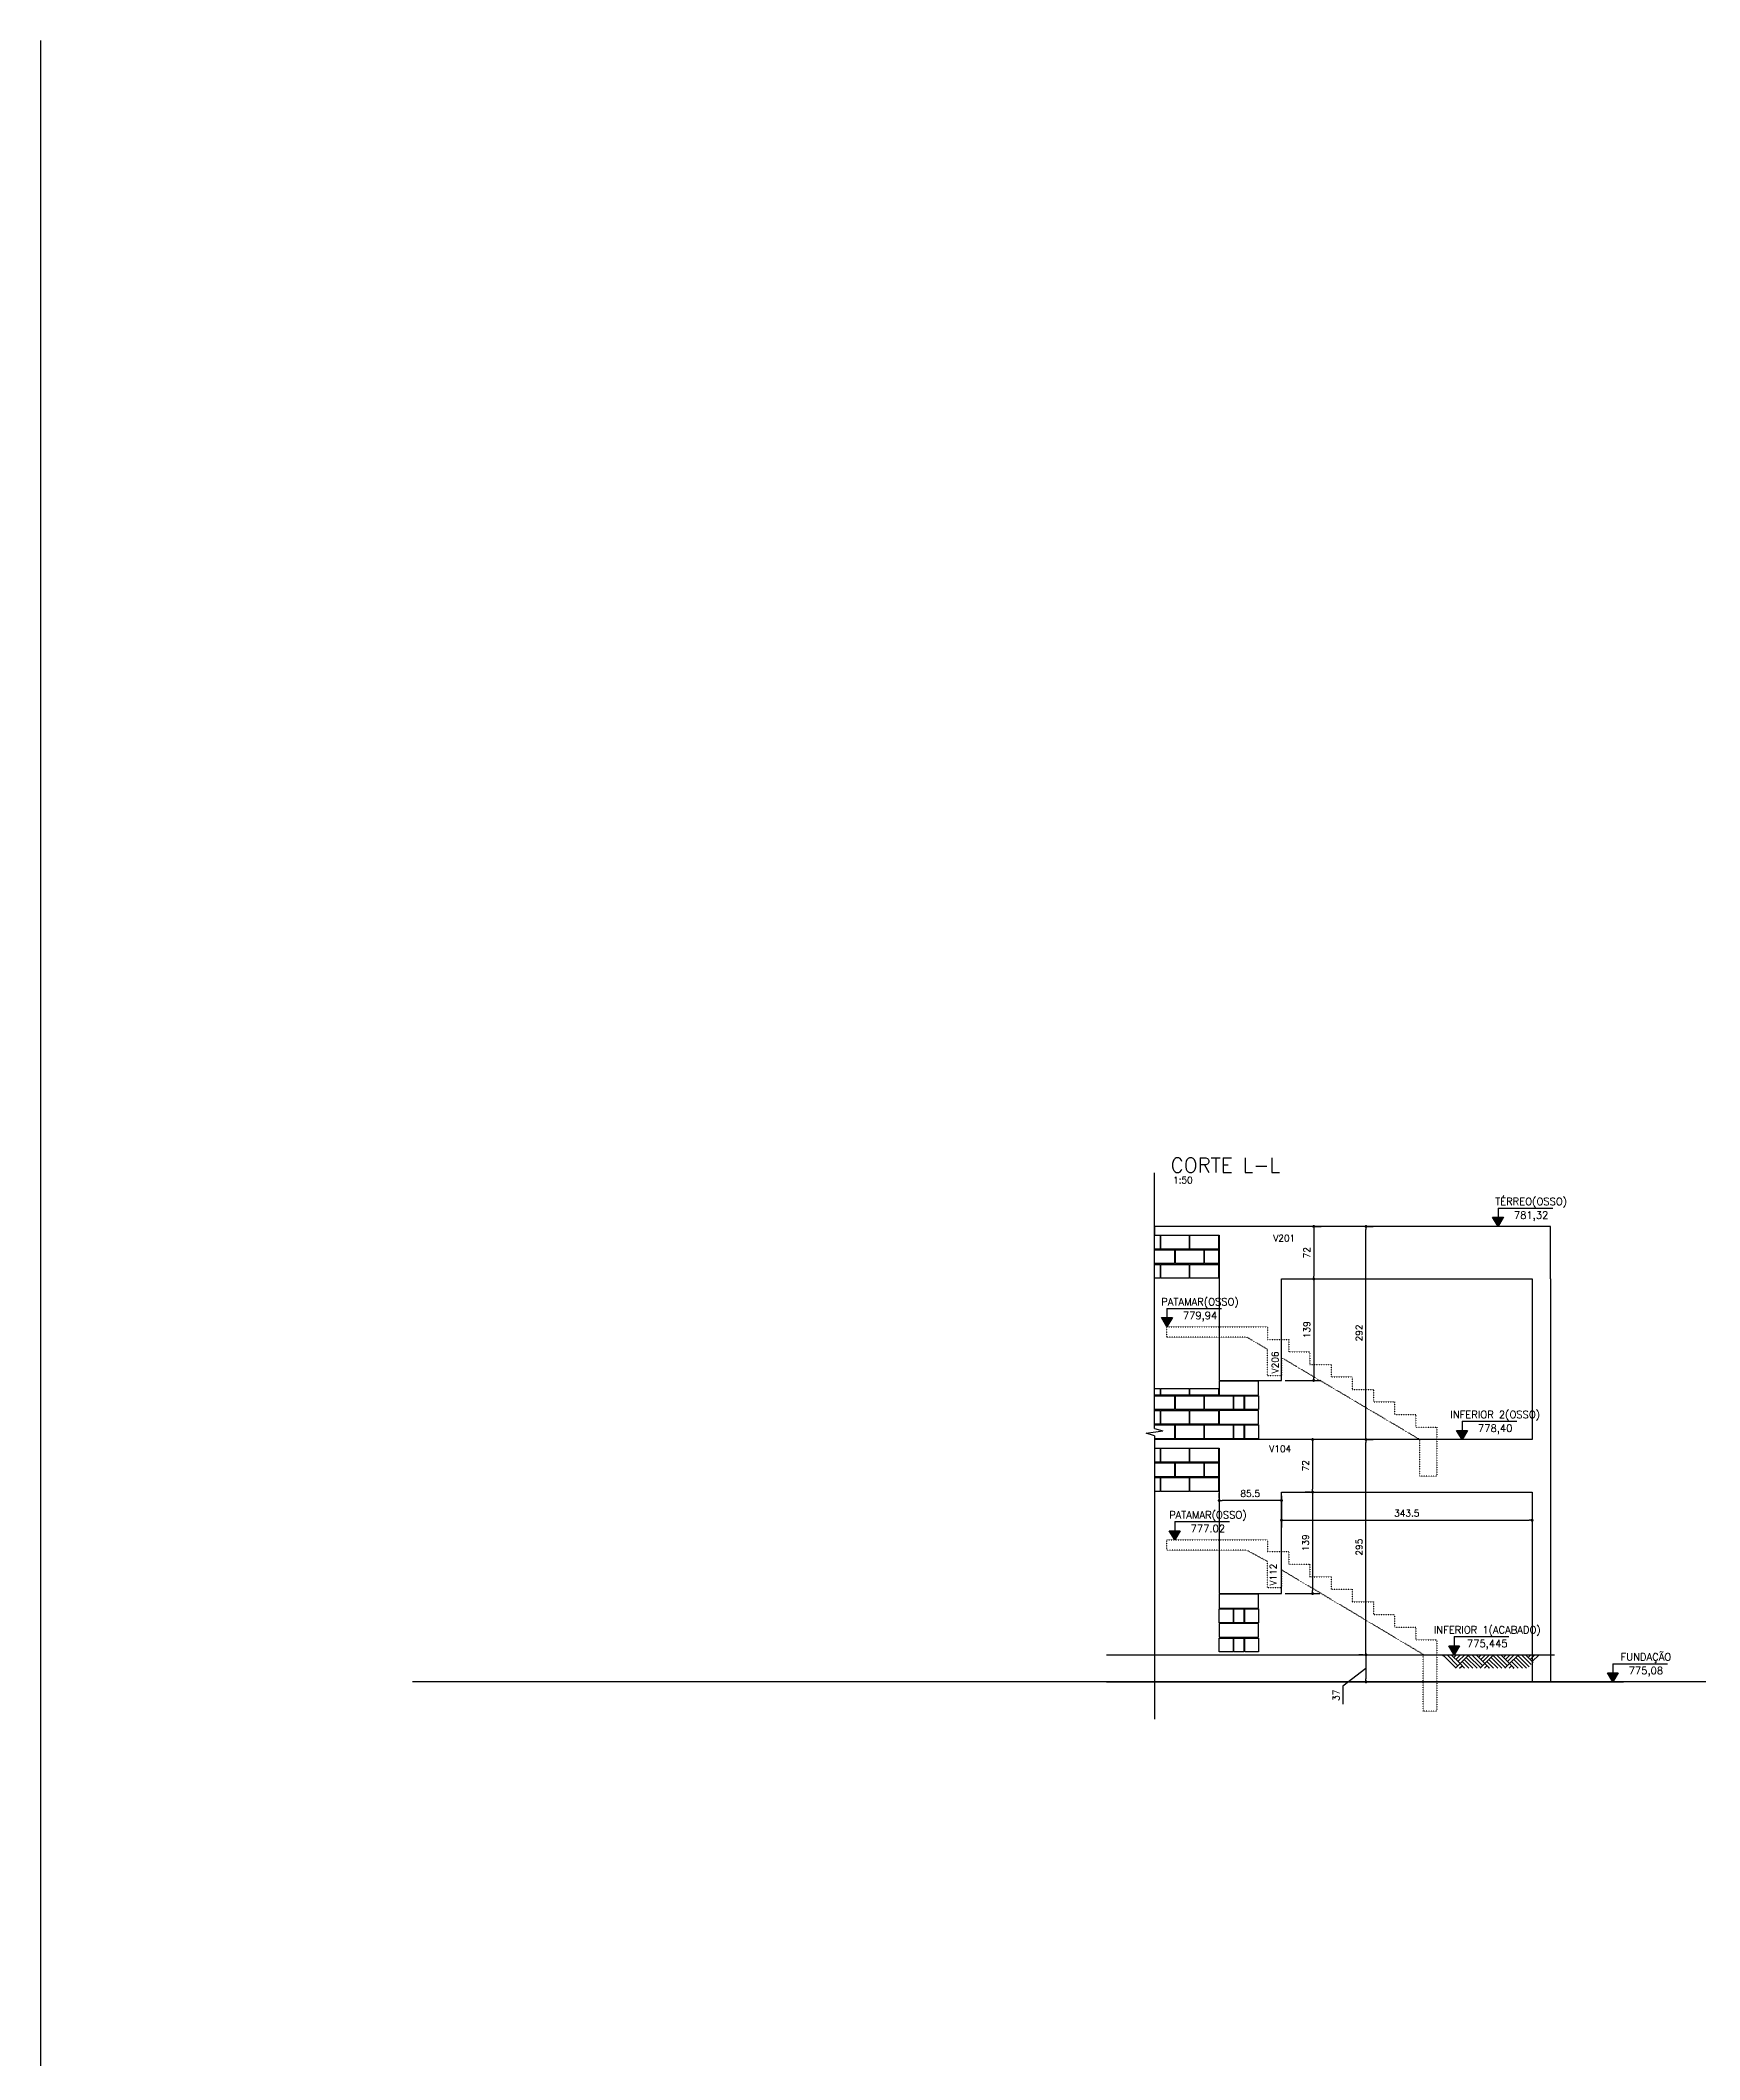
# Model space of a CAD drawing. Extents: x -856 to 20282, y 14720 to 28231.
# Drawn here: x 4522 to 6796, y 25464 to 28231 of the extents above; entities that cross this region are included whole.
import ezdxf
from ezdxf.enums import TextEntityAlignment as Align

# ---------------------------------------------------------------- set-up
doc = ezdxf.new("R2010")
doc.units = 0
doc.linetypes.add('ESTILO_TQS_0002', pattern=[0.4, 0.1, -0.3])
doc.layers.get('0').update_dxf_attribs({"linetype": 'CONTINUOUS'})
doc.layers.get('Defpoints').update_dxf_attribs({"linetype": 'CONTINUOUS'})
for name, color, linetype in [('00 - FELIPE', 2, 'CONTINUOUS'), ('COTA', 1, 'CONTINUOUS'), ('H6', 1, 'CONTINUOUS'), ('LINHA_FINA', 1, 'CONTINUOUS'), ('PENA_1', 1, 'CONTINUOUS'), ('PENA_3', 3, 'CONTINUOUS'), ('T1', 2, 'CONTINUOUS'), ('T3', 4, 'CONTINUOUS'), ('TEXTO', 3, 'CONTINUOUS'), ('VIGAT', 3, 'ESTILO_TQS_0002')]:
    doc.layers.add(name, color=color, linetype=linetype)
doc.styles.add('COTA', font='romans.shx')
doc.styles.add('TEXTO', font='romans.shx', dxfattribs={"height": 10})
doc.styles.add('Texto1', font='romans.shx', dxfattribs={"height": 9})
doc.styles.add('Texto3', font='romans.shx', dxfattribs={"height": 20})
doc.dimstyles.new('forma', dxfattribs={"dimscale": 5, "dimtxt": 1.8, "dimasz": 0.8, "dimexe": 2, "dimexo": 1, "dimgap": 1, "dimtad": 1, "dimdec": 1, "dimzin": 9, "dimdsep": 46, "dimtxsty": 'COTA', "dimblk1": 'DOT', "dimblk2": 'DOT', "dimsah": 1, "dimcen": 0, "dimdle": 1, "dimclrd": 256, "dimclre": 256, "dimclrt": 2, "dimadec": 0, "dimazin": 0, "dimtfac": 1, "dimtdec": 0, "dimtmove": 0, "dimatfit": 3, "dimfxl": 1, "dimtolj": 1, "dimtzin": 0, "dimarcsym": 0})

# ---------------------------------------------------------------- blocks, each defined once
blk = doc.blocks.new('elevação_d')
at = {"layer": 'LINHA_FINA', "linetype": 'Continuous'}
blk.add_hatch(color=256, dxfattribs=at).paths.add_polyline_path([(0, 0), (1.5, 2.5), (-1.5, 2.5)])
at = {"layer": 'LINHA_FINA'}
for p, q in [((0, 0), (-1.5, 2.5)), ((-1.5, 2.5), (1.5, 2.5)), ((0, 5), (0, 2.5)), ((0, 5), (15, 5)), ((1.5, 2.5), (0, 0))]:
    blk.add_line(p, q, dxfattribs=at)
at = {"layer": 'TEXTO', "linetype": 'Continuous', "style": 'TEXTO'}
for p in [(9.07, 5.25), (9.07, 1.5)]:
    blk.add_attdef('XXXX.XX', text='', height=2, dxfattribs=at).set_placement(p, align=Align.BOTTOM_CENTER)
blk = doc.blocks.new('interrup')
at = {"layer": 'LINHA_FINA'}
for p, q in [((-1, 0), (-0.33, 2.31)), ((0.33, -2.31), (-0.33, 2.31)), ((1, 0), (0.33, -2.31))]:
    blk.add_line(p, q, dxfattribs=at)
blk = doc.blocks.new('_Dot')
at = {"color": 0, "linetype": 'ByBlock', "lineweight": -2}
blk.add_line((-0.5, 0), (-1, 0), dxfattribs=at)
at = {"color": 0, "linetype": 'ByBlock', "const_width": 0.5}
blk.add_lwpolyline([(-0.25, 0, 1), (0.25, 0, 1)], format="xyb", close=True, dxfattribs=at)
blk = doc.blocks.new('*D746')
at = {"layer": 'COTA', "lineweight": -2, "transparency": 16777216}
for p, q in [((6338.1, 26313.6), (6348.4, 26313.6)), ((6338.4, 26022.6), (6338.4, 26309.6)), ((6338.1, 26018.6), (6348.4, 26018.6))]:
    blk.add_line(p, q, dxfattribs=at)
at = {"layer": 'Defpoints', "color": 0, "transparency": 16777216}
for p in [(6333.1, 26313.6), (6338.4, 26313.6), (6333.1, 26018.6)]:
    blk.add_point(p, dxfattribs=at)
at = {"layer": 'COTA', "lineweight": -2, "transparency": 16777216, "xscale": 4, "yscale": 4, "zscale": 4}
for p, rotation in [((6338.4, 26313.6), 90), ((6338.4, 26018.6), 270)]:
    blk.add_blockref('_Dot', p, dxfattribs=dict(at, rotation=rotation))
at = {"layer": 'COTA', "color": 2, "transparency": 16777216, "insert": (6328.9, 26166.1), "char_height": 9, "attachment_point": 5, "rotation": 90, "style": 'COTA'}
blk.add_mtext('\\A1;295 ', dxfattribs=at)
blk = doc.blocks.new('*D747')
at = {"layer": 'COTA', "lineweight": -2, "transparency": 16777216}
for p, q in [((6334.4, 26018.6), (6328.4, 26018.6)), ((6338.4, 26014.6), (6338.4, 25985.6)), ((6338.4, 26000.1), (6306.9, 25975.5)), ((6334.4, 25981.6), (6328.4, 25981.6)), ((6306.9, 25975.5), (6306.9, 25950.9))]:
    blk.add_line(p, q, dxfattribs=at)
at = {"layer": 'Defpoints', "color": 0, "transparency": 16777216}
for p in [(6339.4, 26018.6), (6338.4, 25981.6), (6339.4, 25981.6)]:
    blk.add_point(p, dxfattribs=at)
at = {"layer": 'COTA', "lineweight": -2, "transparency": 16777216, "xscale": 4, "yscale": 4, "zscale": 4}
for p, rotation in [((6338.4, 26018.6), 90), ((6338.4, 25981.6), 270)]:
    blk.add_blockref('_Dot', p, dxfattribs=dict(at, rotation=rotation))
at = {"layer": 'COTA', "color": 2, "transparency": 16777216, "insert": (6297.4, 25963.2), "char_height": 9, "attachment_point": 5, "rotation": 90, "style": 'COTA'}
blk.add_mtext('\\A1;37 ', dxfattribs=at)
blk = doc.blocks.new('*D748')
at = {"layer": 'COTA', "lineweight": -2, "transparency": 16777216}
for p, q in [((6337.5, 26605.6), (6348.4, 26605.6)), ((6338.4, 26317.6), (6338.4, 26601.6)), ((6338.1, 26313.6), (6348.4, 26313.6))]:
    blk.add_line(p, q, dxfattribs=at)
at = {"layer": 'Defpoints', "color": 0, "transparency": 16777216}
for p in [(6332.5, 26605.6), (6338.4, 26605.6), (6333.1, 26313.6)]:
    blk.add_point(p, dxfattribs=at)
at = {"layer": 'COTA', "lineweight": -2, "transparency": 16777216, "xscale": 4, "yscale": 4, "zscale": 4}
for p, rotation in [((6338.4, 26605.6), 90), ((6338.4, 26313.6), 270)]:
    blk.add_blockref('_Dot', p, dxfattribs=dict(at, rotation=rotation))
at = {"layer": 'COTA', "color": 2, "transparency": 16777216, "insert": (6328.9, 26459.6), "char_height": 9, "attachment_point": 5, "rotation": 90, "style": 'COTA'}
blk.add_mtext('\\A1;292 ', dxfattribs=at)
blk = doc.blocks.new('*D749')
at = {"layer": 'COTA', "lineweight": -2, "transparency": 16777216}
for p, q in [((6222.6, 26236.6), (6222.6, 26193.1)), ((6566.1, 26236.6), (6566.1, 26193.1)), ((6226.6, 26203.1), (6562.1, 26203.1))]:
    blk.add_line(p, q, dxfattribs=at)
at = {"layer": 'Defpoints', "color": 0, "transparency": 16777216}
for p in [(6222.6, 26241.6), (6566.1, 26241.6), (6566.1, 26203.1)]:
    blk.add_point(p, dxfattribs=at)
at = {"layer": 'COTA', "lineweight": -2, "transparency": 16777216, "xscale": 4, "yscale": 4, "zscale": 4, "rotation": 180}
blk.add_blockref('_Dot', (6222.6, 26203.1), dxfattribs=at)
at = {"layer": 'COTA', "lineweight": -2, "transparency": 16777216, "xscale": 4, "yscale": 4, "zscale": 4}
blk.add_blockref('_Dot', (6566.1, 26203.1), dxfattribs=at)
at = {"layer": 'COTA', "color": 2, "transparency": 16777216, "insert": (6394.4, 26212.6), "char_height": 9, "attachment_point": 5, "style": 'COTA'}
blk.add_mtext('\\A1;343.5 ', dxfattribs=at)
blk = doc.blocks.new('*D750')
at = {"layer": 'COTA', "lineweight": -2, "transparency": 16777216}
for p, q in [((6137.2, 26233.2), (6137.2, 26240.1)), ((6218.6, 26230.1), (6141.2, 26230.1)), ((6222.6, 26233.2), (6222.6, 26240.1))]:
    blk.add_line(p, q, dxfattribs=at)
at = {"layer": 'Defpoints', "color": 0, "transparency": 16777216}
for p in [(6137.2, 26230.1), (6137.2, 26228.2), (6222.6, 26228.2)]:
    blk.add_point(p, dxfattribs=at)
at = {"layer": 'COTA', "lineweight": -2, "transparency": 16777216, "xscale": 4, "yscale": 4, "zscale": 4, "rotation": 180}
blk.add_blockref('_Dot', (6137.2, 26230.1), dxfattribs=at)
at = {"layer": 'COTA', "lineweight": -2, "transparency": 16777216, "xscale": 4, "yscale": 4, "zscale": 4}
blk.add_blockref('_Dot', (6222.6, 26230.1), dxfattribs=at)
at = {"layer": 'COTA', "color": 2, "transparency": 16777216, "insert": (6179.9, 26239.6), "char_height": 9, "attachment_point": 5, "style": 'COTA'}
blk.add_mtext('\\A1;85.5 ', dxfattribs=at)
blk = doc.blocks.new('*D742')
at = {"layer": 'COTA', "lineweight": -2, "transparency": 16777216}
for p, q in [((6262.2, 26313.6), (6255.2, 26313.6)), ((6265.2, 26309.6), (6265.2, 26245.6)), ((6262.2, 26241.6), (6255.2, 26241.6))]:
    blk.add_line(p, q, dxfattribs=at)
at = {"layer": 'Defpoints', "color": 0, "transparency": 16777216}
for p in [(6267.2, 26313.6), (6265.2, 26241.6), (6267.2, 26241.6)]:
    blk.add_point(p, dxfattribs=at)
at = {"layer": 'COTA', "lineweight": -2, "transparency": 16777216, "xscale": 4, "yscale": 4, "zscale": 4}
for p, rotation in [((6265.2, 26313.6), 90), ((6265.2, 26241.6), 270)]:
    blk.add_blockref('_Dot', p, dxfattribs=dict(at, rotation=rotation))
at = {"layer": 'COTA', "color": 2, "transparency": 16777216, "insert": (6255.7, 26277.6), "char_height": 9, "attachment_point": 5, "rotation": 90, "style": 'COTA'}
blk.add_mtext('\\A1;72 ', dxfattribs=at)
blk = doc.blocks.new('*D743')
at = {"layer": 'COTA', "lineweight": -2, "transparency": 16777216}
for p, q in [((6262.2, 26241.6), (6255.2, 26241.6)), ((6265.2, 26237.6), (6265.2, 26106.6)), ((6227.6, 26102.6), (6275.2, 26102.6))]:
    blk.add_line(p, q, dxfattribs=at)
at = {"layer": 'Defpoints', "color": 0, "transparency": 16777216}
for p in [(6267.2, 26241.6), (6222.6, 26102.6), (6265.2, 26102.6)]:
    blk.add_point(p, dxfattribs=at)
at = {"layer": 'COTA', "lineweight": -2, "transparency": 16777216, "xscale": 4, "yscale": 4, "zscale": 4}
for p, rotation in [((6265.2, 26241.6), 90), ((6265.2, 26102.6), 270)]:
    blk.add_blockref('_Dot', p, dxfattribs=dict(at, rotation=rotation))
at = {"layer": 'COTA', "color": 2, "transparency": 16777216, "insert": (6255.7, 26172.1), "char_height": 9, "attachment_point": 5, "rotation": 90, "style": 'COTA'}
blk.add_mtext('\\A1;139 ', dxfattribs=at)
blk = doc.blocks.new('*D744')
at = {"layer": 'COTA', "lineweight": -2, "transparency": 16777216}
for p, q in [((6266.8, 26601.6), (6266.8, 26537.6)), ((6268.7, 26605.6), (6276.8, 26605.6)), ((6268.7, 26533.6), (6276.8, 26533.6))]:
    blk.add_line(p, q, dxfattribs=at)
at = {"layer": 'Defpoints', "color": 0, "transparency": 16777216}
for p in [(6263.7, 26605.6), (6263.7, 26533.6), (6266.8, 26533.6)]:
    blk.add_point(p, dxfattribs=at)
at = {"layer": 'COTA', "lineweight": -2, "transparency": 16777216, "xscale": 4, "yscale": 4, "zscale": 4}
for p, rotation in [((6266.8, 26605.6), 90), ((6266.8, 26533.6), 270)]:
    blk.add_blockref('_Dot', p, dxfattribs=dict(at, rotation=rotation))
at = {"layer": 'COTA', "color": 2, "transparency": 16777216, "insert": (6257.3, 26569.6), "char_height": 9, "attachment_point": 5, "rotation": 90, "style": 'COTA'}
blk.add_mtext('\\A1;72 ', dxfattribs=at)
blk = doc.blocks.new('*D745')
at = {"layer": 'COTA', "lineweight": -2, "transparency": 16777216}
for p, q in [((6268.7, 26533.6), (6276.8, 26533.6)), ((6266.8, 26529.6), (6266.8, 26398.6)), ((6227.6, 26394.6), (6276.8, 26394.6))]:
    blk.add_line(p, q, dxfattribs=at)
at = {"layer": 'Defpoints', "color": 0, "transparency": 16777216}
for p in [(6263.7, 26533.6), (6222.6, 26394.6), (6266.8, 26394.6)]:
    blk.add_point(p, dxfattribs=at)
at = {"layer": 'COTA', "lineweight": -2, "transparency": 16777216, "xscale": 4, "yscale": 4, "zscale": 4}
for p, rotation in [((6266.8, 26533.6), 90), ((6266.8, 26394.6), 270)]:
    blk.add_blockref('_Dot', p, dxfattribs=dict(at, rotation=rotation))
at = {"layer": 'COTA', "color": 2, "transparency": 16777216, "insert": (6257.3, 26464.1), "char_height": 9, "attachment_point": 5, "rotation": 90, "style": 'COTA'}
blk.add_mtext('\\A1;139 ', dxfattribs=at)

msp = doc.modelspace()

# ---------------------------------------------------------------- hatches: boundary and pattern name
at = {"layer": 'H6'}
h = msp.add_hatch(dxfattribs=at)
h.set_pattern_fill('AR-PARQ1', color=256, scale=2, angle=45, style=0)
h.set_pattern_definition([(135, (2275.593, -3335.613), (-33.941125, 0), [24, -24]), (135, (2278.422, -3332.785), (-33.941125, 0), [24, -24]), (135, (2281.25, -3329.956), (-33.941125, 0), [24, -24]), (135, (2284.079, -3327.128), (-33.941125, 0), [24, -24]), (135, (2286.907, -3324.3), (-33.941125, 0), [24, -24]), (135, (2289.736, -3321.47), (-33.941125, 0), [24, -24]), (135, (2292.564, -3318.643), (-33.941125, 0), [24, -24]), (45, (2258.623, -3318.643), (33.941125, 0), [24, -24]), (45, (2255.794, -3315.814), (33.941125, 0), [24, -24]), (45, (2252.966, -3312.986), (33.941125, 0), [24, -24]), (45, (2250.138, -3310.157), (33.941125, 0), [24, -24]), (45, (2247.31, -3307.33), (33.941125, 0), [24, -24]), (45, (2244.48, -3304.5), (33.941125, 0), [24, -24]), (45, (2241.652, -3301.672), (33.941125, 0), [24, -24])])
h.paths.add_polyline_path([(6441.89, 26018.59), (6578.7, 26018.59), (6559.77, 26000.21), (6459.45, 26000.21)])

# ---------------------------------------------------------------- linework, layer by layer
at = {"layer": '00 - FELIPE'}
msp.add_line((8150.39, 25981.59), (5031.88, 25981.59), dxfattribs=at)
at = {"layer": 'COTA'}
msp.add_line((4521.66, 28230.73), (4521.66, 16671.78), dxfattribs=at)
at = {"layer": 'PENA_1'}
for p, q in [((6048.58, 26328.9), (6048.58, 26679.19)), ((6048.58, 26318.9), (6048.58, 25930.6)), ((5982.67, 26018.59), (6596.76, 26018.59))]:
    msp.add_line(p, q, dxfattribs=at)
for points in [[(6048.58, 26593.59), (6056.17, 26593.59), (6056.17, 26574.59), (6048.58, 26574.59)], [(6048.58, 26573.59), (6076.17, 26573.59), (6076.17, 26554.59), (6048.58, 26554.59)], [(6048.58, 26553.59), (6056.17, 26553.59), (6056.17, 26534.59), (6048.58, 26534.59)], [(6048.58, 26383.59), (6056.17, 26383.59), (6056.17, 26374.59), (6048.58, 26374.59)], [(6048.58, 26373.59), (6076.17, 26373.59), (6076.17, 26354.59), (6048.58, 26354.59)], [(6048.58, 26353.59), (6056.17, 26353.59), (6056.17, 26334.59), (6048.58, 26334.59)], [(6037.17, 26322.2), (6037.17, 26322.26)], [(6048.58, 26333.59), (6076.17, 26333.59), (6076.17, 26314.59), (6048.58, 26314.59)], [(6048.58, 26301.59), (6056.17, 26301.59), (6056.17, 26282.59), (6048.58, 26282.59)], [(6048.58, 26281.59), (6076.17, 26281.59), (6076.17, 26262.59), (6048.58, 26262.59)], [(6048.58, 26261.59), (6056.17, 26261.59), (6056.17, 26242.59), (6048.58, 26242.59)]]:
    msp.add_lwpolyline(points, dxfattribs=at)
for points in [[(6057.17, 26593.59), (6096.17, 26593.59), (6096.17, 26574.59), (6057.17, 26574.59)], [(6097.17, 26593.59), (6136.17, 26593.59), (6136.17, 26574.59), (6097.17, 26574.59)], [(6077.17, 26573.59), (6116.17, 26573.59), (6116.17, 26554.59), (6077.17, 26554.59)], [(6117.17, 26573.59), (6136.17, 26573.59), (6136.17, 26554.59), (6117.17, 26554.59)], [(6057.17, 26553.59), (6096.17, 26553.59), (6096.17, 26534.59), (6057.17, 26534.59)], [(6097.17, 26553.59), (6136.17, 26553.59), (6136.17, 26534.59), (6097.17, 26534.59)], [(6057.17, 26383.59), (6096.17, 26383.59), (6096.17, 26374.59), (6057.17, 26374.59)], [(6077.17, 26373.59), (6116.17, 26373.59), (6116.17, 26354.59), (6077.17, 26354.59)], [(6097.17, 26383.59), (6136.17, 26383.59), (6136.17, 26374.59), (6097.17, 26374.59)], [(6117.17, 26373.59), (6156.17, 26373.59), (6156.17, 26354.59), (6117.17, 26354.59)], [(6137.17, 26374.59), (6191.17, 26374.59), (6191.17, 26393.59), (6137.17, 26393.59)], [(6137.17, 26374.59), (6191.17, 26374.59), (6191.17, 26393.59), (6137.17, 26393.59)], [(6157.17, 26373.59), (6171.17, 26373.59), (6171.17, 26354.59), (6157.17, 26354.59)], [(6172.17, 26373.59), (6191.17, 26373.59), (6191.17, 26354.59), (6172.17, 26354.59)], [(6057.17, 26353.59), (6096.17, 26353.59), (6096.17, 26334.59), (6057.17, 26334.59)], [(6097.17, 26353.59), (6136.17, 26353.59), (6136.17, 26334.59), (6097.17, 26334.59)], [(6137.17, 26334.59), (6191.17, 26334.59), (6191.17, 26353.59), (6137.17, 26353.59)], [(6077.17, 26333.59), (6116.17, 26333.59), (6116.17, 26314.59), (6077.17, 26314.59)], [(6117.17, 26333.59), (6156.17, 26333.59), (6156.17, 26314.59), (6117.17, 26314.59)], [(6157.17, 26333.59), (6171.17, 26333.59), (6171.17, 26314.59), (6157.17, 26314.59)], [(6172.17, 26333.59), (6191.17, 26333.59), (6191.17, 26314.59), (6172.17, 26314.59)], [(6057.17, 26301.59), (6096.17, 26301.59), (6096.17, 26282.59), (6057.17, 26282.59)], [(6097.17, 26301.59), (6136.17, 26301.59), (6136.17, 26282.59), (6097.17, 26282.59)], [(6057.17, 26261.59), (6096.17, 26261.59), (6096.17, 26242.59), (6057.17, 26242.59)], [(6077.17, 26281.59), (6116.17, 26281.59), (6116.17, 26262.59), (6077.17, 26262.59)], [(6097.17, 26261.59), (6136.17, 26261.59), (6136.17, 26242.59), (6097.17, 26242.59)], [(6117.17, 26281.59), (6136.17, 26281.59), (6136.17, 26262.59), (6117.17, 26262.59)], [(6137.17, 26082.59), (6191.17, 26082.59), (6191.17, 26101.59), (6137.17, 26101.59)], [(6137.17, 26081.59), (6156.17, 26081.59), (6156.17, 26062.59), (6137.17, 26062.59)], [(6157.17, 26081.59), (6171.17, 26081.59), (6171.17, 26062.59), (6157.17, 26062.59)], [(6172.17, 26081.59), (6191.17, 26081.59), (6191.17, 26062.59), (6172.17, 26062.59)], [(6137.17, 26042.59), (6191.17, 26042.59), (6191.17, 26061.59), (6137.17, 26061.59)], [(6137.17, 26041.59), (6156.17, 26041.59), (6156.17, 26022.59), (6137.17, 26022.59)], [(6157.17, 26041.59), (6171.17, 26041.59), (6171.17, 26022.59), (6157.17, 26022.59)], [(6172.17, 26041.59), (6191.17, 26041.59), (6191.17, 26022.59), (6172.17, 26022.59)]]:
    msp.add_lwpolyline(points, close=True, dxfattribs=at)
at = {"layer": 'PENA_3'}
for p, q in [((6566.13, 26533.59), (6566.13, 26313.59)), ((6591.13, 26533.59), (6591.13, 25981.59)), ((6566.13, 26241.59), (6566.13, 25981.59)), ((5982.67, 25981.59), (6691.39, 25981.59))]:
    msp.add_line(p, q, dxfattribs=at)
for points in [[(6591.13, 26533.59), (6591.13, 26605.59), (6048.58, 26605.59), (6048.58, 26593.59), (6137.17, 26593.59), (6137.17, 26533.59), (6137.17, 26533.59), (6137.17, 26394.59), (6222.65, 26394.59), (6222.65, 26533.59), (6566.13, 26533.59)], [(6566.13, 26313.59), (6048.58, 26313.59), (6048.58, 26301.59), (6137.17, 26301.59), (6137.17, 26241.59), (6137.17, 26241.59), (6137.17, 26102.59), (6222.65, 26102.59), (6222.65, 26241.59), (6566.13, 26241.59)]]:
    msp.add_lwpolyline(points, dxfattribs=at)
at = {"layer": 'VIGAT'}
msp.add_lwpolyline([(6232.63, 26450.87), (6232.63, 26433.71), (6261.63, 26433.71), (6261.63, 26416.55), (6290.63, 26416.55), (6290.63, 26399.39), (6319.63, 26399.39), (6319.63, 26382.23), (6348.63, 26382.23), (6348.63, 26365.07), (6377.63, 26365.07), (6377.63, 26347.91), (6406.63, 26347.91), (6406.63, 26330.75), (6435.63, 26330.75), (6435.63, 26263.59), (6412.07, 26263.59), (6412.07, 26313.59), (6222.63, 26425.69), (6222.63, 26400.89), (6203.63, 26400.89), (6203.63, 26436.93), (6174.63, 26454.09), (6065.63, 26454.09), (6065.63, 26468.09), (6203.63, 26468.09), (6203.63, 26450.87)], close=True, dxfattribs=at)
msp.add_lwpolyline([(6416.63, 26019.26), (6222.65, 26134.98), (6222.65, 26110.29), (6203.65, 26110.29), (6203.65, 26146.31), (6174.68, 26162.09), (6065.63, 26162.09), (6065.63, 26176.09), (6203.63, 26176.09), (6203.63, 26160.29), (6232.63, 26160.29), (6232.63, 26142.99), (6261.63, 26142.99), (6261.63, 26125.69), (6290.63, 26125.69), (6290.63, 26108.39), (6319.63, 26108.39), (6319.63, 26091.09), (6348.63, 26091.09), (6348.63, 26073.79), (6377.63, 26073.79), (6377.63, 26056.49), (6406.63, 26056.49), (6406.63, 26039.19), (6435.63, 26039.19), (6435.63, 26021.59), (6435.63, 25981.59), (6435.63, 25941.59), (6416.63, 25941.59), (6416.63, 26019.26)], dxfattribs=at)

# ---------------------------------------------------------------- block references
at = {"layer": 'LINHA_FINA', "xscale": 5, "yscale": 5, "zscale": 5, "rotation": 270}
msp.add_blockref('interrup', (6048.58, 26323.9), dxfattribs=at)
at = {"layer": 'VIGAT'}
ref = msp.add_blockref('elevação_d', (6519.4, 26605.59), dxfattribs=dict(at, xscale=5, yscale=5, zscale=5))
ref.add_attrib('XXXX.XX', 'TÉRREO(OSSO)', dxfattribs={"layer": 'TEXTO', "linetype": 'Continuous', "height": 10, "style": 'TEXTO'}).set_placement((6564.76, 26631.84), align=Align.BOTTOM_CENTER)
ref.add_attrib('XXXX.XX', '781,32', dxfattribs={"layer": 'TEXTO', "linetype": 'Continuous', "height": 10, "style": 'TEXTO'}).set_placement((6564.76, 26613.09), align=Align.BOTTOM_CENTER)
ref = msp.add_blockref('elevação_d', (6065.63, 26468.09), dxfattribs=dict(at, xscale=5, yscale=5, zscale=5))
ref.add_attrib('XXXX.XX', 'PATAMAR(OSSO)', dxfattribs={"layer": 'TEXTO', "linetype": 'Continuous', "height": 10, "style": 'TEXTO'}).set_placement((6110.99, 26494.34), align=Align.BOTTOM_CENTER)
ref.add_attrib('XXXX.XX', '779,94', dxfattribs={"layer": 'TEXTO', "linetype": 'Continuous', "height": 10, "style": 'TEXTO'}).set_placement((6110.99, 26475.59), align=Align.BOTTOM_CENTER)
ref = msp.add_blockref('elevação_d', (6470.17, 26313.59), dxfattribs=dict(at, xscale=5, yscale=5, zscale=5))
ref.add_attrib('XXXX.XX', 'INFERIOR 2(OSSO)', dxfattribs={"layer": 'TEXTO', "linetype": 'Continuous', "height": 10, "style": 'TEXTO'}).set_placement((6515.53, 26339.84), align=Align.BOTTOM_CENTER)
ref.add_attrib('XXXX.XX', '778,40', dxfattribs={"layer": 'TEXTO', "linetype": 'Continuous', "height": 10, "style": 'TEXTO'}).set_placement((6515.53, 26321.09), align=Align.BOTTOM_CENTER)
ref = msp.add_blockref('elevação_d', (6076.37, 26176.09), dxfattribs=dict(at, xscale=5, yscale=5, zscale=5))
ref.add_attrib('XXXX.XX', 'PATAMAR(OSSO)', dxfattribs={"layer": 'TEXTO', "linetype": 'Continuous', "height": 10, "style": 'TEXTO'}).set_placement((6121.73, 26202.34), align=Align.BOTTOM_CENTER)
ref.add_attrib('XXXX.XX', '777.02', dxfattribs={"layer": 'TEXTO', "linetype": 'Continuous', "height": 10, "style": 'TEXTO'}).set_placement((6121.73, 26183.59), align=Align.BOTTOM_CENTER)
ref = msp.add_blockref('elevação_d', (6459.27, 26018.59), dxfattribs=dict(at, xscale=5, yscale=5, zscale=5))
ref.add_attrib('XXXX.XX', 'INFERIOR 1(ACABADO)', dxfattribs={"layer": 'TEXTO', "linetype": 'Continuous', "height": 10, "style": 'TEXTO'}).set_placement((6504.63, 26044.84), align=Align.BOTTOM_CENTER)
ref.add_attrib('XXXX.XX', '775,445', dxfattribs={"layer": 'TEXTO', "linetype": 'Continuous', "height": 10, "style": 'TEXTO'}).set_placement((6504.63, 26026.09), align=Align.BOTTOM_CENTER)
ref = msp.add_blockref('elevação_d', (6676.72, 25981.46), dxfattribs=dict(at, xscale=5, yscale=5, zscale=5))
ref.add_attrib('XXXX.XX', 'FUNDAÇÃO', dxfattribs={"layer": 'TEXTO', "linetype": 'Continuous', "height": 10, "style": 'TEXTO'}).set_placement((6722.07, 26007.71), align=Align.BOTTOM_CENTER)
ref.add_attrib('XXXX.XX', '775,08', dxfattribs={"layer": 'TEXTO', "linetype": 'Continuous', "height": 10, "style": 'TEXTO'}).set_placement((6722.07, 25988.96), align=Align.BOTTOM_CENTER)

# ---------------------------------------------------------------- texts
at = {"layer": 'T1', "style": 'Texto1'}
for s, p in [('1:50', (6073.97, 26664.62)), ('V201', (6211.31, 26585.16)), ('V104', (6205.78, 26296.5))]:
    msp.add_text(s, height=9, dxfattribs=at).set_placement(p)
for s, p in [('V206', (6218.39, 26404.15)), ('V112', (6215.64, 26113.5))]:
    msp.add_text(s, height=9, rotation=90, dxfattribs=at).set_placement(p)
at = {"layer": 'T3', "style": 'Texto3'}
msp.add_text('CORTE L-L', height=20, dxfattribs=at).set_placement((6070.74, 26679.53))

# ---------------------------------------------------------------- dimensions: what is measured, and where the dimension line sits
at = {"layer": 'COTA'}
for base, p1, p2, override, picture, middle in [((6266.83, 26533.59), (6263.67, 26605.59), (6263.67, 26533.59), {"dimpost": ' '}, '*D744', (6257.33, 26569.59)), ((6338.37, 26605.59), (6333.06, 26313.59), (6332.49, 26605.59), {"dimpost": ' ', "dimtmove": 1}, '*D748', (6328.87, 26459.59)), ((6266.83, 26394.59), (6263.67, 26533.59), (6222.65, 26394.59), {"dimpost": ' ', "dimtmove": 1}, '*D745', (6257.33, 26464.09)), ((6265.19, 26241.59), (6267.22, 26313.59), (6267.22, 26241.59), {"dimpost": ' '}, '*D742', (6255.69, 26277.59)), ((6338.37, 26313.59), (6333.06, 26018.59), (6333.06, 26313.59), {"dimpost": ' '}, '*D746', (6328.87, 26166.09)), ((6265.19, 26102.59), (6267.22, 26241.59), (6222.65, 26102.59), {"dimpost": ' ', "dimtmove": 1}, '*D743', (6255.69, 26172.09))]:
    dim = msp.add_linear_dim(base=base, p1=p1, p2=p2, angle=90, dimstyle='forma', override=override, dxfattribs=at)
    dim.commit()
    dim.dimension.update_dxf_attribs({"geometry": picture, "text_midpoint": middle})
for base, p1, p2, picture, middle in [((6137.17, 26230.14), (6222.65, 26228.22), (6137.17, 26228.22), '*D750', (6179.91, 26239.64)), ((6566.13, 26203.08), (6222.65, 26241.59), (6566.13, 26241.59), '*D749', (6394.39, 26212.58))]:
    dim = msp.add_linear_dim(base=base, p1=p1, p2=p2, dimstyle='forma', override={"dimpost": ' '}, dxfattribs=at)
    dim.commit()
    dim.dimension.update_dxf_attribs({"geometry": picture, "text_midpoint": middle})
dim = msp.add_linear_dim(base=(6338.37, 25981.59), p1=(6339.44, 26018.59), p2=(6339.44, 25981.59), angle=90, dimstyle='forma', override={"dimpost": ' ', "dimtmove": 1}, dxfattribs=at)
dim.commit()
dim.dimension.update_dxf_attribs({"geometry": '*D747', "text_midpoint": (6306.87, 25970.47), "dimtype": 160})

doc.saveas('drawing.dxf')
